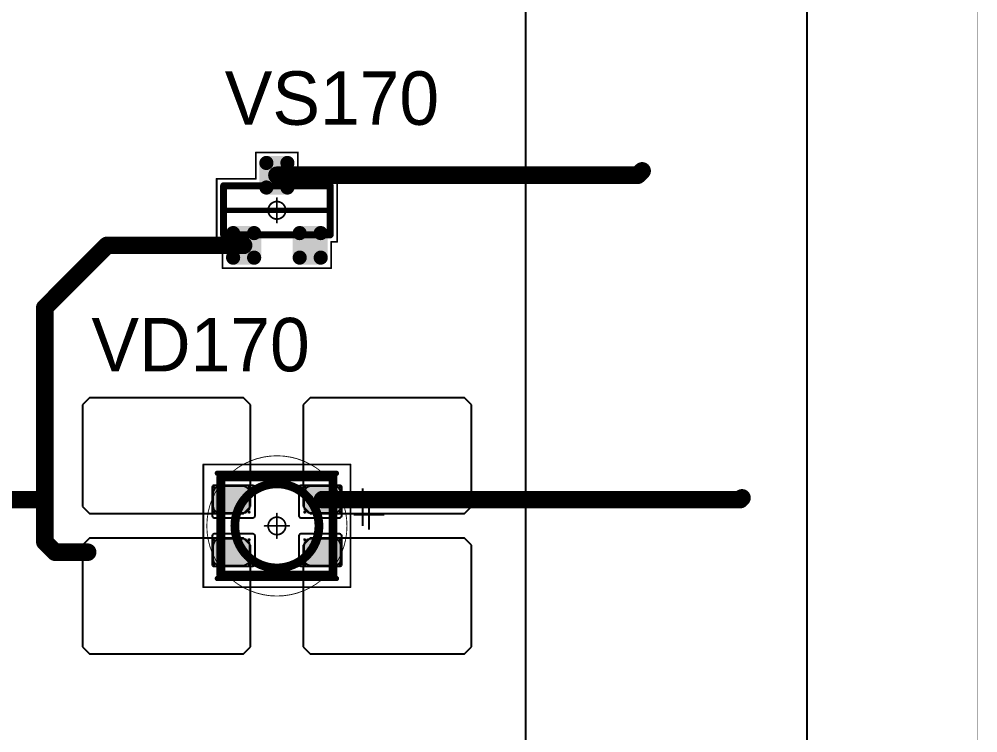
# Model space of a CAD drawing. Header units: millimetres. Extents: x 0 to 400, y 0 to 511.
# Drawn here: x 372.64 to 400.01, y 275.6 to 295.95 of the extents above; entities that cross this region are included whole.
import ezdxf

# ---------------------------------------------------------------- set-up
doc = ezdxf.new("R2010")
doc.units = ezdxf.units.MM
for name, color, linetype in [('Mechanical10', 56, 'Continuous'), ('Mechanical13', 56, 'Continuous'), ('Mechanical15', 56, 'Continuous'), ('Mechanical2', 216, 'Continuous'), ('TopLayer', 1, 'Continuous'), ('TopOverlay', 2, 'Continuous'), ('TopPaste', 8, 'Continuous'), ('TopSolder', 216, 'Continuous')]:
    doc.layers.add(name, color=color, linetype=linetype)

# ---------------------------------------------------------------- blocks, each defined once
blk = doc.blocks.new('SOT23_427')
at = {"layer": 'Mechanical13', "const_width": 0.2}
for points in [[(-0.7, 1.52), (0.7, 1.52)], [(-0.7, 1.52), (-0.7, -1.52)], [(0.7, 1.52), (0.7, -1.52)], [(-0.7, -1.52), (0.7, -1.52)]]:
    blk.add_lwpolyline(points, dxfattribs=at)
at = {"layer": 'Mechanical13', "const_width": 0.1}
for points in [[(-0.75, 1.52, 1), (-0.65, 1.52, 1)], [(-0.75, 1.52, 1), (-0.65, 1.52, 1)], [(0.65, 1.52, 1), (0.75, 1.52, 1)], [(0.65, 1.52, 1), (0.75, 1.52, 1)], [(-0.75, -1.52, 1), (-0.65, -1.52, 1)], [(-0.75, -1.52, 1), (-0.65, -1.52, 1)], [(0.65, -1.52, 1), (0.75, -1.52, 1)], [(0.65, -1.52, 1), (0.75, -1.52, 1)]]:
    blk.add_lwpolyline(points, format="xyb", close=True, dxfattribs=at)
at = {"layer": 'Mechanical15', "const_width": 0.05}
for points in [[(-0.9, 1.72), (-0.9, 1.55)], [(-0.9, 1.72), (0.9, 1.72)], [(0.9, 1.72), (0.9, 0.6)], [(-1.65, 1.55), (-1.65, -1.55)], [(-1.65, 1.55), (-0.9, 1.55)], [(0.9, 0.6), (1.65, 0.6)], [(1.65, 0.6), (1.65, -0.6)], [(0, 0.35), (0, -0.35)], [(-0.35, 0), (0.35, 0)], [(0.9, -0.6), (1.65, -0.6)], [(0.9, -0.6), (0.9, -1.72)], [(-1.65, -1.55), (-0.9, -1.55)], [(-0.9, -1.55), (-0.9, -1.72)], [(-0.9, -1.72), (0.9, -1.72)]]:
    blk.add_lwpolyline(points, dxfattribs=at)
at = {"layer": 'Mechanical15'}
for points, const_width in [([(-0.913, 1.72, 1), (-0.888, 1.72, 1)], 0.025), ([(-0.913, 1.72, 1), (-0.888, 1.72, 1)], 0.025), ([(0.888, 1.72, 1), (0.913, 1.72, 1)], 0.025), ([(0.888, 1.72, 1), (0.913, 1.72, 1)], 0.025), ([(-1.662, 1.55, 1), (-1.637, 1.55, 1)], 0.025), ([(-1.662, 1.55, 1), (-1.637, 1.55, 1)], 0.025), ([(-0.913, 1.55, 1), (-0.888, 1.55, 1)], 0.025), ([(-0.913, 1.55, 1), (-0.888, 1.55, 1)], 0.025), ([(0.888, 0.6, 1), (0.913, 0.6, 1)], 0.025), ([(0.888, 0.6, 1), (0.913, 0.6, 1)], 0.025), ([(1.637, 0.6, 1), (1.662, 0.6, 1)], 0.025), ([(1.637, 0.6, 1), (1.662, 0.6, 1)], 0.025), ([(0.25, 0, 1), (-0.25, 0, 1)], 0.05), ([(-0.012, 0.35, 1), (0.012, 0.35, 1)], 0.025), ([(-0.362, 0, 1), (-0.337, 0, 1)], 0.025), ([(-0.262, 0, 1), (-0.238, 0, 1)], 0.025), ([(0.238, 0, 1), (0.262, 0, 1)], 0.025), ([(0.337, 0, 1), (0.362, 0, 1)], 0.025), ([(-0.012, -0.35, 1), (0.012, -0.35, 1)], 0.025), ([(0.888, -0.6, 1), (0.913, -0.6, 1)], 0.025), ([(0.888, -0.6, 1), (0.913, -0.6, 1)], 0.025), ([(1.637, -0.6, 1), (1.662, -0.6, 1)], 0.025), ([(1.637, -0.6, 1), (1.662, -0.6, 1)], 0.025), ([(-1.662, -1.55, 1), (-1.637, -1.55, 1)], 0.025), ([(-1.662, -1.55, 1), (-1.637, -1.55, 1)], 0.025), ([(-0.913, -1.55, 1), (-0.888, -1.55, 1)], 0.025), ([(-0.913, -1.55, 1), (-0.888, -1.55, 1)], 0.025), ([(-0.913, -1.72, 1), (-0.888, -1.72, 1)], 0.025), ([(-0.913, -1.72, 1), (-0.888, -1.72, 1)], 0.025), ([(0.888, -1.72, 1), (0.913, -1.72, 1)], 0.025), ([(0.888, -1.72, 1), (0.913, -1.72, 1)], 0.025)]:
    blk.add_lwpolyline(points, format="xyb", close=True, dxfattribs=dict(at, const_width=const_width))
at = {"layer": 'TopLayer', "const_width": 0.1}
for points in [[(-1.4, 1.25, 1), (-1.3, 1.25, 1)], [(-0.7, 1.25, 1), (-0.6, 1.25, 1)], [(-1.4, 0.65, 1), (-1.3, 0.65, 1)], [(-0.7, 0.65, 1), (-0.6, 0.65, 1)], [(0.6, 0.3, 1), (0.7, 0.3, 1)], [(1.3, 0.3, 1), (1.4, 0.3, 1)], [(0.6, -0.3, 1), (0.7, -0.3, 1)], [(1.3, -0.3, 1), (1.4, -0.3, 1)], [(-1.4, -0.65, 1), (-1.3, -0.65, 1)], [(-0.7, -0.65, 1), (-0.6, -0.65, 1)], [(-1.4, -1.25, 1), (-1.3, -1.25, 1)], [(-0.7, -1.25, 1), (-0.6, -1.25, 1)]]:
    blk.add_lwpolyline(points, format="xyb", close=True, dxfattribs=at)
at = {"layer": 'TopLayer'}
for points in [[(-1.45, 1.25), (-1.45, 0.65), (-0.55, 1.25), (-0.55, 0.65)], [(-1.35, 1.35), (-1.35, 0.55), (-0.65, 1.35), (-0.65, 0.55)], [(0.55, 0.3), (0.55, -0.3), (1.45, 0.3), (1.45, -0.3)], [(0.65, 0.4), (0.65, -0.4), (1.35, 0.4), (1.35, -0.4)], [(-1.45, -0.65), (-1.45, -1.25), (-0.55, -0.65), (-0.55, -1.25)], [(-1.35, -0.55), (-1.35, -1.35), (-0.65, -0.55), (-0.65, -1.35)]]:
    blk.add_solid(points, dxfattribs=at)
at = {"layer": 'TopOverlay', "const_width": 0.15}
blk.add_lwpolyline([(0, 1.5), (0, -1.5)], dxfattribs=at)
at = {"layer": 'TopOverlay', "const_width": 0.075}
for points in [[(-0.038, 1.5, 1), (0.038, 1.5, 1)], [(-0.038, -1.5, 1), (0.038, -1.5, 1)]]:
    blk.add_lwpolyline(points, format="xyb", close=True, dxfattribs=at)
at = {"layer": 'TopPaste', "const_width": 0.075}
for points in [[(-1.387, 1.25, 1), (-1.313, 1.25, 1)], [(-0.687, 1.25, 1), (-0.613, 1.25, 1)], [(-1.387, 0.65, 1), (-1.313, 0.65, 1)], [(-0.687, 0.65, 1), (-0.613, 0.65, 1)], [(0.613, 0.3, 1), (0.687, 0.3, 1)], [(1.313, 0.3, 1), (1.387, 0.3, 1)], [(0.613, -0.3, 1), (0.687, -0.3, 1)], [(1.313, -0.3, 1), (1.387, -0.3, 1)], [(-1.387, -0.65, 1), (-1.313, -0.65, 1)], [(-0.687, -0.65, 1), (-0.613, -0.65, 1)], [(-1.387, -1.25, 1), (-1.313, -1.25, 1)], [(-0.687, -1.25, 1), (-0.613, -1.25, 1)]]:
    blk.add_lwpolyline(points, format="xyb", close=True, dxfattribs=at)
at = {"layer": 'TopPaste'}
for points in [[(-1.425, 1.25), (-1.425, 0.65), (-0.575, 1.25), (-0.575, 0.65)], [(-1.35, 1.325), (-1.35, 0.575), (-0.65, 1.325), (-0.65, 0.575)], [(0.575, 0.3), (0.575, -0.3), (1.425, 0.3), (1.425, -0.3)], [(0.65, 0.375), (0.65, -0.375), (1.35, 0.375), (1.35, -0.375)], [(-1.425, -0.65), (-1.425, -1.25), (-0.575, -0.65), (-0.575, -1.25)], [(-1.35, -0.575), (-1.35, -1.325), (-0.65, -0.575), (-0.65, -1.325)]]:
    blk.add_solid(points, dxfattribs=at)
at = {"layer": 'TopSolder', "const_width": 0.202}
for points in [[(-1.451, 1.25, 1), (-1.249, 1.25, 1)], [(-0.751, 1.25, 1), (-0.549, 1.25, 1)], [(-1.451, 0.65, 1), (-1.249, 0.65, 1)], [(-0.751, 0.65, 1), (-0.549, 0.65, 1)], [(0.549, 0.3, 1), (0.751, 0.3, 1)], [(1.249, 0.3, 1), (1.451, 0.3, 1)], [(0.549, -0.3, 1), (0.751, -0.3, 1)], [(1.249, -0.3, 1), (1.451, -0.3, 1)], [(-1.451, -0.65, 1), (-1.249, -0.65, 1)], [(-0.751, -0.65, 1), (-0.549, -0.65, 1)], [(-1.451, -1.25, 1), (-1.249, -1.25, 1)], [(-0.751, -1.25, 1), (-0.549, -1.25, 1)]]:
    blk.add_lwpolyline(points, format="xyb", close=True, dxfattribs=at)
at = {"layer": 'TopSolder'}
for points in [[(-1.35, 1.452), (-1.35, 0.448), (-0.65, 1.452), (-0.65, 0.448)], [(-1.552, 1.25), (-1.552, 0.65), (-0.448, 1.25), (-0.448, 0.65)], [(0.448, 0.3), (0.448, -0.3), (1.552, 0.3), (1.552, -0.3)], [(0.65, 0.502), (0.65, -0.502), (1.35, 0.502), (1.35, -0.502)], [(-1.35, -0.448), (-1.35, -1.452), (-0.65, -0.448), (-0.65, -1.452)], [(-1.552, -0.65), (-1.552, -1.25), (-0.448, -0.65), (-0.448, -1.25)]]:
    blk.add_solid(points, dxfattribs=at)
blk = doc.blocks.new('E65F_631')
at = {"layer": 'Mechanical13'}
for p, q in [((2.441, 1.071), (2.441, 0)), ((1.905, 0.536), (2.976, 0.536))]:
    blk.add_line(p, q, dxfattribs=at)
at = {"layer": 'Mechanical13', "const_width": 0.25}
for points in [[(-1.6, -1.4), (-1.6, 1.4)], [(-1.6, 1.4), (1.6, 1.4)], [(1.6, -1.4), (1.6, 1.4)], [(-1.6, -1.4), (1.6, -1.4)]]:
    blk.add_lwpolyline(points, dxfattribs=at)
at = {"layer": 'Mechanical13'}
for points, const_width in [([(-1.663, 1.4, 1), (-1.538, 1.4, 1)], 0.125), ([(-1.663, 1.4, 1), (-1.538, 1.4, 1)], 0.125), ([(1.537, 1.4, 1), (1.662, 1.4, 1)], 0.125), ([(1.537, 1.4, 1), (1.662, 1.4, 1)], 0.125), ([(1.2, 0, 1), (-1.2, 0, 1)], 0.25), ([(-1.263, 0, 1), (-1.138, 0, 1)], 0.125), ([(1.137, 0, 1), (1.262, 0, 1)], 0.125), ([(-1.663, -1.4, 1), (-1.538, -1.4, 1)], 0.125), ([(-1.663, -1.4, 1), (-1.538, -1.4, 1)], 0.125), ([(1.537, -1.4, 1), (1.662, -1.4, 1)], 0.125), ([(1.537, -1.4, 1), (1.662, -1.4, 1)], 0.125)]:
    blk.add_lwpolyline(points, format="xyb", close=True, dxfattribs=dict(at, const_width=const_width))
at = {"layer": 'Mechanical15', "const_width": 0.05}
for points in [[(-2.1, 1.75), (2.1, 1.75)], [(-2.1, -1.75), (-2.1, 1.75)], [(2.1, -1.75), (2.1, 1.75)], [(0, -0.35), (0, 0.35)], [(0, -0.35), (0, 0.35)], [(-0.35, 0), (0.35, 0)], [(-0.35, 0), (0.35, 0)], [(-2.1, -1.75), (2.1, -1.75)]]:
    blk.add_lwpolyline(points, dxfattribs=at)
at = {"layer": 'Mechanical15'}
for points, const_width in [([(-2.113, 1.75, 1), (-2.088, 1.75, 1)], 0.025), ([(-2.113, 1.75, 1), (-2.088, 1.75, 1)], 0.025), ([(2.087, 1.75, 1), (2.112, 1.75, 1)], 0.025), ([(2.087, 1.75, 1), (2.112, 1.75, 1)], 0.025), ([(0.25, 0, 1), (-0.25, 0, 1)], 0.05), ([(0.25, 0, 1), (-0.25, 0, 1)], 0.05), ([(-0.013, 0.35, 1), (0.012, 0.35, 1)], 0.025), ([(-0.013, 0.35, 1), (0.012, 0.35, 1)], 0.025), ([(-0.363, 0, 1), (-0.338, 0, 1)], 0.025), ([(-0.363, 0, 1), (-0.338, 0, 1)], 0.025), ([(-0.263, 0, 1), (-0.238, 0, 1)], 0.025), ([(-0.263, 0, 1), (-0.238, 0, 1)], 0.025), ([(0.237, 0, 1), (0.262, 0, 1)], 0.025), ([(0.237, 0, 1), (0.262, 0, 1)], 0.025), ([(0.337, 0, 1), (0.362, 0, 1)], 0.025), ([(0.337, 0, 1), (0.362, 0, 1)], 0.025), ([(-0.013, -0.35, 1), (0.012, -0.35, 1)], 0.025), ([(-0.013, -0.35, 1), (0.012, -0.35, 1)], 0.025), ([(-2.113, -1.75, 1), (-2.088, -1.75, 1)], 0.025), ([(-2.113, -1.75, 1), (-2.088, -1.75, 1)], 0.025), ([(2.087, -1.75, 1), (2.112, -1.75, 1)], 0.025), ([(2.087, -1.75, 1), (2.112, -1.75, 1)], 0.025)]:
    blk.add_lwpolyline(points, format="xyb", close=True, dxfattribs=dict(at, const_width=const_width))
at = {"layer": 'TopLayer'}
for p, q in [((-5.35, 3.65), (-5.55, 3.45)), ((-0.95, 3.65), (-5.35, 3.65)), ((-5.35, 3.65), (-5.35, 3.65)), ((-0.75, 3.45), (-0.95, 3.65)), ((0.95, 3.65), (0.75, 3.45)), ((5.35, 3.65), (0.95, 3.65)), ((0.95, 3.65), (0.95, 3.65)), ((5.55, 3.45), (5.35, 3.65)), ((-5.55, 3.45), (-5.55, 3.45)), ((-5.55, 3.45), (-5.55, 0.55)), ((-0.75, 0.55), (-0.75, 3.45)), ((0.75, 3.45), (0.75, 3.45)), ((0.75, 3.45), (0.75, 0.55)), ((5.55, 0.55), (5.55, 3.45)), ((-5.55, 0.55), (-5.35, 0.35)), ((-0.95, 0.35), (-0.75, 0.55)), ((0.75, 0.55), (0.95, 0.35)), ((5.35, 0.35), (5.55, 0.55)), ((-5.35, 0.35), (-0.95, 0.35)), ((0.95, 0.35), (5.35, 0.35)), ((-5.35, -0.35), (-5.55, -0.55)), ((-0.95, -0.35), (-5.35, -0.35)), ((-5.35, -0.35), (-5.35, -0.35)), ((-0.75, -0.55), (-0.95, -0.35)), ((0.95, -0.35), (0.75, -0.55)), ((5.35, -0.35), (0.95, -0.35)), ((0.95, -0.35), (0.95, -0.35)), ((5.55, -0.55), (5.35, -0.35)), ((-5.55, -0.55), (-5.55, -0.55)), ((-5.55, -0.55), (-5.55, -3.45)), ((-0.75, -3.45), (-0.75, -0.55)), ((0.75, -0.55), (0.75, -0.55)), ((0.75, -0.55), (0.75, -3.45)), ((5.55, -3.45), (5.55, -0.55)), ((-5.55, -3.45), (-5.35, -3.65)), ((-0.95, -3.65), (-0.75, -3.45)), ((0.75, -3.45), (0.95, -3.65)), ((5.35, -3.65), (5.55, -3.45)), ((-5.35, -3.65), (-0.95, -3.65)), ((0.95, -3.65), (5.35, -3.65))]:
    blk.add_line(p, q, dxfattribs=at)
at = {"layer": 'TopLayer', "const_width": 0.04}
for points in [[(-1.83, 1.11, 1), (-1.79, 1.11, 1)], [(-0.81, 1.11, 1), (-0.77, 1.11, 1)], [(0.77, 1.11, 1), (0.81, 1.11, 1)], [(1.79, 1.11, 1), (1.83, 1.11, 1)], [(-1.83, 0.39, 1), (-1.79, 0.39, 1)], [(-0.81, 0.39, 1), (-0.77, 0.39, 1)], [(0.77, 0.39, 1), (0.81, 0.39, 1)], [(1.79, 0.39, 1), (1.83, 0.39, 1)], [(-1.83, -0.39, 1), (-1.79, -0.39, 1)], [(-0.81, -0.39, 1), (-0.77, -0.39, 1)], [(0.77, -0.39, 1), (0.81, -0.39, 1)], [(1.79, -0.39, 1), (1.83, -0.39, 1)], [(-1.83, -1.11, 1), (-1.79, -1.11, 1)], [(-0.81, -1.11, 1), (-0.77, -1.11, 1)], [(0.77, -1.11, 1), (0.81, -1.11, 1)], [(1.79, -1.11, 1), (1.83, -1.11, 1)]]:
    blk.add_lwpolyline(points, format="xyb", close=True, dxfattribs=at)
at = {"layer": 'TopLayer'}
for points in [[(-1.85, 1.11), (-1.85, 0.39), (-0.75, 1.11), (-0.75, 0.39)], [(-1.81, 1.15), (-1.81, 0.35), (-0.79, 1.15), (-0.79, 0.35)], [(0.75, 1.11), (0.75, 0.39), (1.85, 1.11), (1.85, 0.39)], [(0.79, 1.15), (0.79, 0.35), (1.81, 1.15), (1.81, 0.35)], [(-1.85, -0.39), (-1.85, -1.11), (-0.75, -0.39), (-0.75, -1.11)], [(-1.81, -0.35), (-1.81, -1.15), (-0.79, -0.35), (-0.79, -1.15)], [(0.75, -0.39), (0.75, -1.11), (1.85, -0.39), (1.85, -1.11)], [(0.79, -0.35), (0.79, -1.15), (1.81, -0.35), (1.81, -1.15)]]:
    blk.add_solid(points, dxfattribs=at)
at = {"layer": 'TopOverlay'}
for p, q in [((2.628, 0.757), (2.628, -0.1)), ((2.2, 0.328), (3.057, 0.328))]:
    blk.add_line(p, q, dxfattribs=at)
at = {"layer": 'TopOverlay', "const_width": 0.15}
for points in [[(-1.7, 1.5), (1.7, 1.5)], [(-1.7, -1.5), (1.7, -1.5)]]:
    blk.add_lwpolyline(points, dxfattribs=at)
at = {"layer": 'TopOverlay', "const_width": 0.075}
for points in [[(-1.738, 1.5, 1), (-1.663, 1.5, 1)], [(1.662, 1.5, 1), (1.737, 1.5, 1)], [(-1.738, -1.5, 1), (-1.663, -1.5, 1)], [(1.662, -1.5, 1), (1.737, -1.5, 1)]]:
    blk.add_lwpolyline(points, format="xyb", close=True, dxfattribs=at)
at = {"layer": 'TopPaste'}
for p, q in [((-1.711, 1.114), (-1.773, 1.073)), ((-1.638, 1.129), (-1.711, 1.114)), ((-0.963, 1.129), (-1.638, 1.129)), ((-0.889, 1.114), (-0.963, 1.129)), ((-0.827, 1.073), (-0.889, 1.114)), ((0.889, 1.114), (0.827, 1.073)), ((0.962, 1.129), (0.889, 1.114)), ((1.637, 1.129), (0.962, 1.129)), ((1.711, 1.114), (1.637, 1.129)), ((1.773, 1.073), (1.711, 1.114)), ((-1.814, 1.011), (-1.829, 0.938)), ((-1.829, 0.938), (-1.829, 0.563)), ((-1.773, 1.073), (-1.814, 1.011)), ((-0.786, 1.011), (-0.827, 1.073)), ((-0.771, 0.938), (-0.786, 1.011)), ((-0.771, 0.563), (-0.771, 0.938)), ((0.786, 1.011), (0.771, 0.938)), ((0.771, 0.938), (0.771, 0.563)), ((0.827, 1.073), (0.786, 1.011)), ((1.814, 1.011), (1.773, 1.073)), ((1.829, 0.938), (1.814, 1.011)), ((1.829, 0.563), (1.829, 0.938)), ((-1.829, 0.563), (-1.814, 0.489)), ((-0.786, 0.489), (-0.771, 0.563)), ((0.771, 0.563), (0.786, 0.489)), ((1.814, 0.489), (1.829, 0.563)), ((-1.814, 0.489), (-1.773, 0.427)), ((-1.773, 0.427), (-1.711, 0.386)), ((-1.711, 0.386), (-1.638, 0.371)), ((-1.638, 0.371), (-0.963, 0.371)), ((-0.963, 0.371), (-0.889, 0.386)), ((-0.889, 0.386), (-0.827, 0.427)), ((-0.827, 0.427), (-0.786, 0.489)), ((0.786, 0.489), (0.827, 0.427)), ((0.827, 0.427), (0.889, 0.386)), ((0.889, 0.386), (0.962, 0.371)), ((0.962, 0.371), (1.637, 0.371)), ((1.637, 0.371), (1.711, 0.386)), ((1.711, 0.386), (1.773, 0.427)), ((1.773, 0.427), (1.814, 0.489)), ((-1.814, -0.489), (-1.829, -0.563)), ((-1.773, -0.427), (-1.814, -0.489)), ((-1.711, -0.386), (-1.773, -0.427)), ((-1.638, -0.371), (-1.711, -0.386)), ((-0.963, -0.371), (-1.638, -0.371)), ((-0.889, -0.386), (-0.963, -0.371)), ((-0.827, -0.427), (-0.889, -0.386)), ((-0.786, -0.489), (-0.827, -0.427)), ((-0.771, -0.563), (-0.786, -0.489)), ((0.786, -0.489), (0.771, -0.563)), ((0.827, -0.427), (0.786, -0.489)), ((0.889, -0.386), (0.827, -0.427)), ((0.962, -0.371), (0.889, -0.386)), ((1.637, -0.371), (0.962, -0.371)), ((1.711, -0.386), (1.637, -0.371)), ((1.773, -0.427), (1.711, -0.386)), ((1.814, -0.489), (1.773, -0.427)), ((1.829, -0.563), (1.814, -0.489)), ((-1.829, -0.563), (-1.829, -0.938)), ((-0.771, -0.938), (-0.771, -0.563)), ((0.771, -0.563), (0.771, -0.938)), ((1.829, -0.938), (1.829, -0.563)), ((-1.829, -0.938), (-1.814, -1.011)), ((-1.814, -1.011), (-1.773, -1.073)), ((-1.773, -1.073), (-1.711, -1.114)), ((-0.889, -1.114), (-0.827, -1.073)), ((-0.827, -1.073), (-0.786, -1.011)), ((-0.786, -1.011), (-0.771, -0.938)), ((0.771, -0.938), (0.786, -1.011)), ((0.786, -1.011), (0.827, -1.073)), ((0.827, -1.073), (0.889, -1.114)), ((1.711, -1.114), (1.773, -1.073)), ((1.773, -1.073), (1.814, -1.011)), ((1.814, -1.011), (1.829, -0.938)), ((-1.711, -1.114), (-1.638, -1.129)), ((-1.638, -1.129), (-0.963, -1.129)), ((-0.963, -1.129), (-0.889, -1.114)), ((0.889, -1.114), (0.962, -1.129)), ((0.962, -1.129), (1.637, -1.129)), ((1.637, -1.129), (1.711, -1.114))]:
    blk.add_line(p, q, dxfattribs=at)
at = {"layer": 'TopSolder'}
for p, q in [((-1.842, 1.129), (-1.85, 1.111)), ((-1.85, 1.111), (-1.85, 1.101)), ((-1.85, 1.101), (-1.85, 1.101)), ((-1.85, 1.101), (-1.85, 0.301)), ((-1.828, 1.143), (-1.842, 1.129)), ((-1.81, 1.151), (-1.828, 1.143)), ((-1.8, 1.151), (-1.81, 1.151)), ((-0.7, 1.151), (-1.8, 1.151)), ((-0.685, 1.151), (-0.7, 1.151)), ((-0.7, 1.151), (-0.7, 1.151)), ((-0.658, 1.139), (-0.685, 1.151)), ((-0.636, 1.118), (-0.658, 1.139)), ((-0.625, 1.09), (-0.636, 1.118)), ((0.636, 1.118), (0.625, 1.09)), ((0.657, 1.139), (0.636, 1.118)), ((0.685, 1.151), (0.657, 1.139)), ((0.7, 1.151), (0.685, 1.151)), ((1.8, 1.151), (0.7, 1.151)), ((1.81, 1.151), (1.8, 1.151)), ((1.8, 1.151), (1.8, 1.151)), ((1.828, 1.143), (1.81, 1.151)), ((1.842, 1.129), (1.828, 1.143)), ((1.85, 1.111), (1.842, 1.129)), ((1.85, 1.101), (1.85, 1.111)), ((1.85, 0.301), (1.85, 1.101)), ((-0.625, 1.076), (-0.625, 1.09)), ((-0.625, 0.301), (-0.625, 1.076)), ((0.625, 1.09), (0.625, 1.076)), ((0.625, 1.076), (0.625, 1.076)), ((0.625, 1.076), (0.625, 0.301)), ((-1.85, 0.301), (-1.85, 0.286)), ((-1.85, 0.286), (-1.839, 0.258)), ((-0.636, 0.258), (-0.625, 0.286)), ((-0.625, 0.286), (-0.625, 0.301)), ((-0.625, 0.301), (-0.625, 0.301)), ((0.625, 0.301), (0.625, 0.286)), ((0.625, 0.286), (0.636, 0.258)), ((1.839, 0.258), (1.85, 0.286)), ((1.85, 0.286), (1.85, 0.301)), ((1.85, 0.301), (1.85, 0.301)), ((-1.839, 0.258), (-1.818, 0.237)), ((-1.818, 0.237), (-1.79, 0.226)), ((-1.79, 0.226), (-1.775, 0.226)), ((-1.775, 0.226), (-1.775, 0.226)), ((-1.775, 0.226), (-0.7, 0.226)), ((-0.7, 0.226), (-0.685, 0.226)), ((-0.685, 0.226), (-0.658, 0.237)), ((-0.658, 0.237), (-0.636, 0.258)), ((0.636, 0.258), (0.657, 0.237)), ((0.657, 0.237), (0.685, 0.226)), ((0.685, 0.226), (0.7, 0.226)), ((0.7, 0.226), (0.7, 0.226)), ((0.7, 0.226), (1.775, 0.226)), ((1.775, 0.226), (1.79, 0.226)), ((1.79, 0.226), (1.817, 0.237)), ((1.817, 0.237), (1.839, 0.258)), ((-1.839, -0.257), (-1.85, -0.285)), ((-1.818, -0.236), (-1.839, -0.257)), ((-1.79, -0.224), (-1.818, -0.236)), ((-1.775, -0.224), (-1.79, -0.224)), ((-0.7, -0.224), (-1.775, -0.224)), ((-0.685, -0.224), (-0.7, -0.224)), ((-0.7, -0.224), (-0.7, -0.224)), ((-0.658, -0.236), (-0.685, -0.224)), ((-0.636, -0.257), (-0.658, -0.236)), ((-0.625, -0.285), (-0.636, -0.257)), ((0.636, -0.257), (0.625, -0.285)), ((0.657, -0.236), (0.636, -0.257)), ((0.685, -0.224), (0.657, -0.236)), ((0.7, -0.224), (0.685, -0.224)), ((1.775, -0.224), (0.7, -0.224)), ((1.79, -0.224), (1.775, -0.224)), ((1.775, -0.224), (1.775, -0.224)), ((1.817, -0.236), (1.79, -0.224)), ((1.839, -0.257), (1.817, -0.236)), ((1.85, -0.285), (1.839, -0.257)), ((-1.85, -0.285), (-1.85, -0.299)), ((-1.85, -0.299), (-1.85, -0.299)), ((-1.85, -0.299), (-1.85, -1.099)), ((-0.625, -0.299), (-0.625, -0.285)), ((-0.625, -1.074), (-0.625, -0.299)), ((0.625, -0.285), (0.625, -0.299)), ((0.625, -0.299), (0.625, -0.299)), ((0.625, -0.299), (0.625, -1.074)), ((1.85, -0.299), (1.85, -0.285)), ((1.85, -1.099), (1.85, -0.299)), ((-0.636, -1.117), (-0.625, -1.089)), ((-0.625, -1.089), (-0.625, -1.074)), ((-0.625, -1.074), (-0.625, -1.074)), ((0.625, -1.074), (0.625, -1.089)), ((0.625, -1.089), (0.636, -1.117)), ((-1.85, -1.099), (-1.85, -1.109)), ((-1.85, -1.109), (-1.842, -1.128)), ((-1.842, -1.128), (-1.828, -1.142)), ((-1.828, -1.142), (-1.81, -1.149)), ((-1.81, -1.149), (-1.8, -1.149)), ((-1.8, -1.149), (-0.7, -1.149)), ((-1.8, -1.149), (-1.8, -1.149)), ((-0.7, -1.149), (-0.685, -1.149)), ((-0.685, -1.149), (-0.658, -1.138)), ((-0.658, -1.138), (-0.636, -1.117)), ((0.636, -1.117), (0.657, -1.138)), ((0.657, -1.138), (0.685, -1.149)), ((0.685, -1.149), (0.7, -1.149)), ((0.7, -1.149), (1.8, -1.149)), ((0.7, -1.149), (0.7, -1.149)), ((1.8, -1.149), (1.81, -1.149)), ((1.81, -1.149), (1.828, -1.142)), ((1.828, -1.142), (1.842, -1.128)), ((1.842, -1.128), (1.85, -1.109)), ((1.85, -1.109), (1.85, -1.099)), ((1.85, -1.099), (1.85, -1.099))]:
    blk.add_line(p, q, dxfattribs=at)

msp = doc.modelspace()

# ---------------------------------------------------------------- linework, layer by layer
at = {"layer": 'Mechanical10', "const_width": 0.01}
msp.add_lwpolyline([(400, 0), (400, 428)], dxfattribs=at)
at = {"layer": 'Mechanical2'}
for points, const_width in [([(382, 281.5, 1), (378, 281.5, 1)], 0.0254), ([(380, 283.5, 1), (380, 283.5, 1)], 0.0005), ([(377.994, 281.5, 1), (378.006, 281.5, 1)], 0.0127), ([(378, 281.5, 1), (378, 281.5, 1)], 0.0005), ([(381.994, 281.5, 1), (382.006, 281.5, 1)], 0.0127), ([(382, 281.5, 1), (382, 281.5, 1)], 0.0005), ([(380, 279.5, 1), (380, 279.5, 1)], 0.0005)]:
    msp.add_lwpolyline(points, format="xyb", close=True, dxfattribs=dict(at, const_width=const_width))
at = {"layer": 'Mechanical2', "const_width": 0.001}
for points in [[(380, 279.5), (380, 283.5)], [(378, 281.5), (382, 281.5)]]:
    msp.add_lwpolyline(points, dxfattribs=at)
at = {"layer": 'TopLayer'}
for p, q in [((387.1, 55.275), (387.1, 345.002)), ((395.126, 345.002), (395.126, 219.205))]:
    msp.add_line(p, q, dxfattribs=at)
at = {"layer": 'TopLayer', "const_width": 0.5}
for points in [[(380, 291.5), (390.3, 291.5)], [(390.3, 291.5), (390.425, 291.625)], [(373.375, 287.725), (375.15, 289.5)], [(375.15, 289.5), (379.05, 289.5)], [(373.375, 281.043), (373.375, 287.725)], [(361.3, 282.25), (373.375, 282.25)], [(381.3, 282.25), (393.225, 282.25)], [(393.225, 282.25), (393.275, 282.3)], [(373.375, 281.043), (373.668, 280.75)], [(373.668, 280.75), (374.6, 280.75)]]:
    msp.add_lwpolyline(points, dxfattribs=at)
at = {"layer": 'TopLayer', "const_width": 0.25}
for points in [[(379.875, 291.5, 1), (380.125, 291.5, 1)], [(390.175, 291.5, 1), (390.425, 291.5, 1)], [(390.175, 291.5, 1), (390.425, 291.5, 1)], [(390.3, 291.625, 1), (390.55, 291.625, 1)], [(375.025, 289.5, 1), (375.275, 289.5, 1)], [(375.025, 289.5, 1), (375.275, 289.5, 1)], [(378.925, 289.5, 1), (379.175, 289.5, 1)], [(373.25, 287.725, 1), (373.5, 287.725, 1)], [(373.25, 287.725, 1), (373.5, 287.725, 1)], [(373.25, 282.25, 1), (373.5, 282.25, 1)], [(381.175, 282.25, 1), (381.425, 282.25, 1)], [(393.1, 282.25, 1), (393.35, 282.25, 1)], [(393.1, 282.25, 1), (393.35, 282.25, 1)], [(393.15, 282.3, 1), (393.4, 282.3, 1)], [(373.25, 281.043, 1), (373.5, 281.043, 1)], [(373.25, 281.043, 1), (373.5, 281.043, 1)], [(373.543, 280.75, 1), (373.793, 280.75, 1)], [(373.543, 280.75, 1), (373.793, 280.75, 1)], [(374.475, 280.75, 1), (374.725, 280.75, 1)]]:
    msp.add_lwpolyline(points, format="xyb", close=True, dxfattribs=at)

# ---------------------------------------------------------------- block references
for name, p, rotation in [('SOT23_427', (380, 290.5), 90), ('E65F_631', (380, 281.5), 360)]:
    msp.add_blockref(name, p, dxfattribs=dict(rotation=rotation))

# ---------------------------------------------------------------- texts
at = {"layer": 'TopOverlay'}
for s, p in [('VS170', (378.511, 292.938)), ('VD170', (374.706, 285.908))]:
    msp.add_text(s, height=1.524, dxfattribs=at).set_placement(p)

doc.saveas('drawing.dxf')
